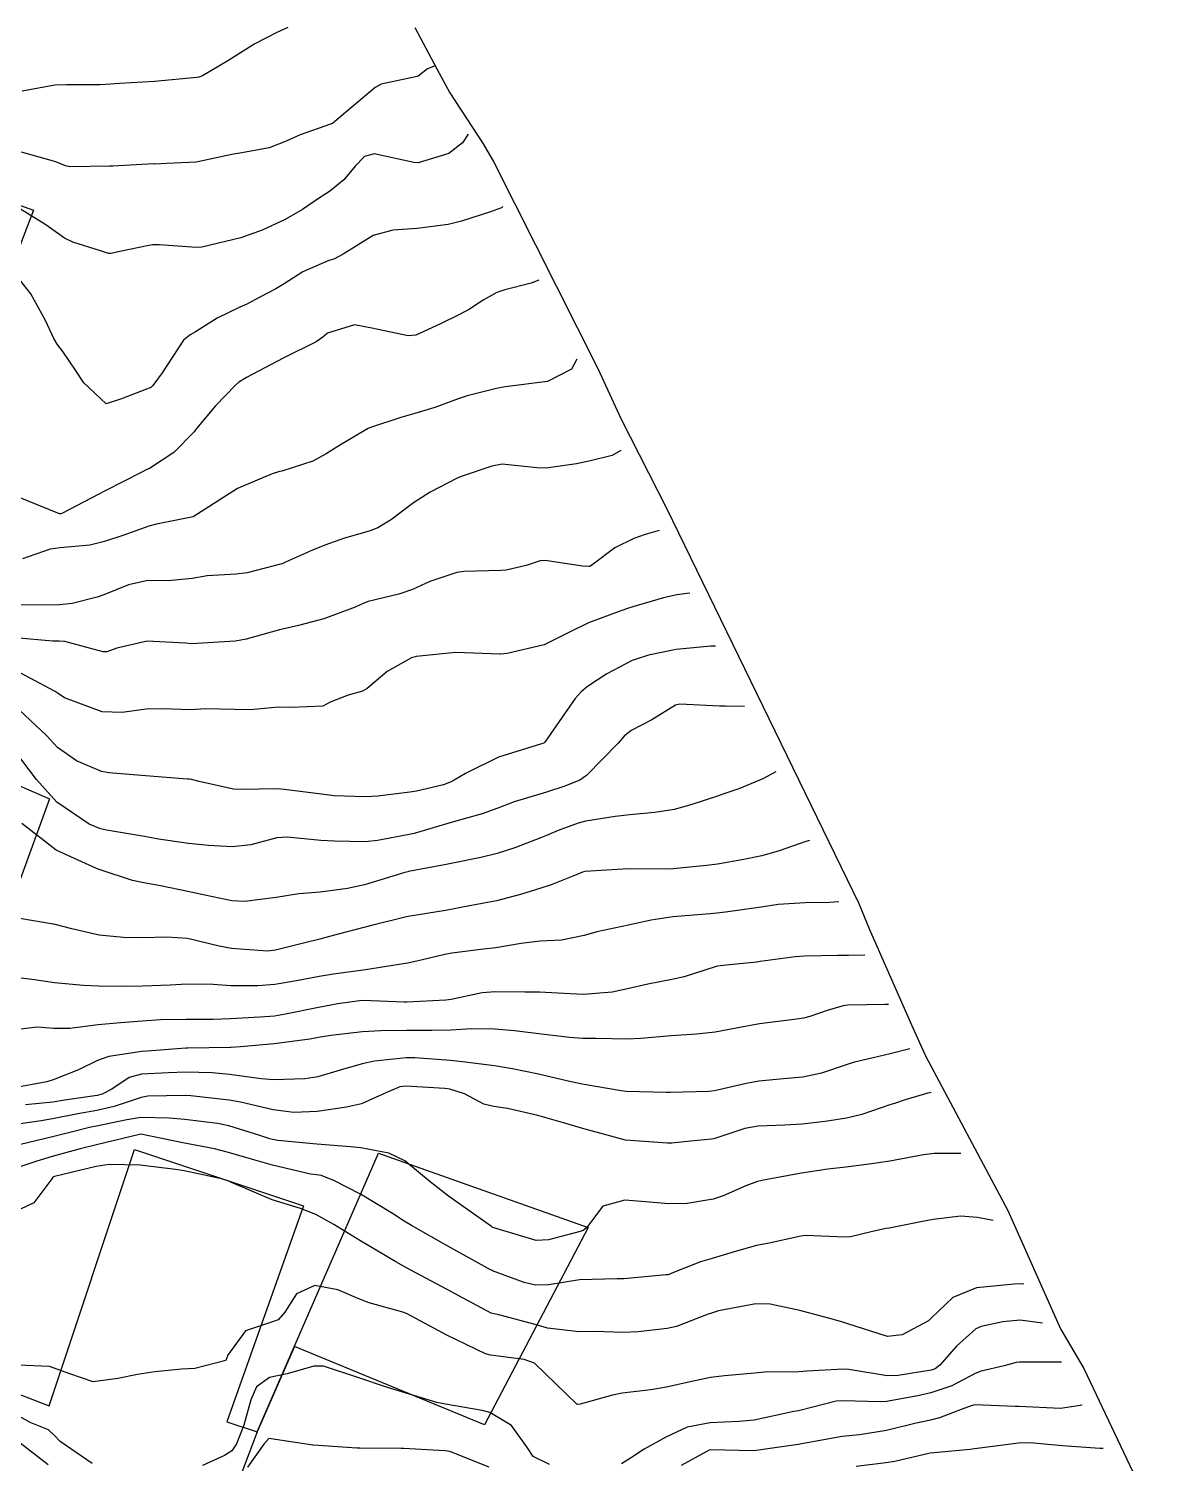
# Model space of a CAD drawing. Header units: metres. Extents: x 318500 to 325275, y 7408834 to 7428799.
# Drawn here: x 320404.2 to 320455, y 7410750.4 to 7410815.5 of the extents above; entities that cross this region are included whole.
import ezdxf

# ---------------------------------------------------------------- set-up
doc = ezdxf.new("R2010")
doc.units = ezdxf.units.M
doc.header["$MEASUREMENT"] = 0
for name, color, linetype in [('Area', 45, 'Continuous'), ('Curvas de Nivel 1m', 11, 'Continuous'), ('Curvas de Nivel 5m', 15, 'Continuous'), ('Edificações', 30, 'Continuous')]:
    doc.layers.add(name, color=color, linetype=linetype)

msp = doc.modelspace()

# ---------------------------------------------------------------- linework, layer by layer
at = {"layer": 'Area'}
msp.add_lwpolyline([(320421.753, 7410815.5), (320422.748, 7410813.623), (320423.336, 7410812.544), (320424.848, 7410810.227), (320425.331, 7410809.392), (320430.054, 7410800.037), (320431.11, 7410797.745), (320433.173, 7410793.709), (320441.897, 7410775.776), (320442.375, 7410774.597), (320444.28, 7410770.277), (320444.919, 7410768.88), (320448.647, 7410761.865), (320451.047, 7410756.502), (320452.092, 7410754.696), (320455.025, 7410748.553)], dxfattribs=at)
at = {"layer": 'Curvas de Nivel 1m', "flags": 128}
for points, elevation in [([(320415.983, 7410815.499), (320415.829, 7410815.425), (320415.498, 7410815.275), (320414.491, 7410814.766), (320413.967, 7410814.436), (320413.269, 7410813.992), (320412.114, 7410813.318), (320411.949, 7410813.253), (320411.864, 7410813.236), (320409.947, 7410813.063), (320408.354, 7410812.958), (320407.946, 7410812.934), (320407.475, 7410812.906), (320405.945, 7410812.908), (320405.425, 7410812.888), (320403.942, 7410812.622)], 767), ([(320422.67, 7410813.76), (320422.327, 7410813.634), (320421.898, 7410813.297), (320421.863, 7410813.28), (320421.438, 7410813.195), (320420.225, 7410812.929), (320419.946, 7410812.783), (320418.118, 7410811.237), (320418.01, 7410811.157), (320417.928, 7410811.117), (320416.548, 7410810.633), (320415.916, 7410810.348), (320415.138, 7410810.051), (320413.908, 7410809.823), (320413.451, 7410809.752), (320411.901, 7410809.407), (320411.826, 7410809.396), (320410.507, 7410809.341), (320409.936, 7410809.313), (320409.9, 7410809.317), (320408.044, 7410809.222), (320407.898, 7410809.218), (320406.104, 7410809.19), (320405.898, 7410809.234), (320405.462, 7410809.407), (320403.906, 7410809.858)], 766), ([(320425.74, 7410807.39), (320425.676, 7410807.33), (320425.19, 7410807.14), (320423.866, 7410806.717), (320423.266, 7410806.571), (320421.862, 7410806.396), (320420.747, 7410806.315), (320419.859, 7410806.066), (320418.505, 7410805.23), (320418.079, 7410805.004), (320417.845, 7410804.934), (320416.672, 7410804.423), (320415.829, 7410803.882), (320415.448, 7410803.652), (320414.722, 7410803.281), (320414.135, 7410802.965), (320413.813, 7410802.817), (320412.786, 7410802.324), (320411.796, 7410801.705), (320411.553, 7410801.564), (320411.25, 7410801.328), (320410.287, 7410799.846), (320409.911, 7410799.339), (320409.851, 7410799.257), (320409.768, 7410799.186), (320408.45, 7410798.669), (320407.756, 7410798.444), (320406.741, 7410799.385), (320406.357, 7410799.973), (320405.784, 7410800.807), (320405.528, 7410801.144), (320405.372, 7410801.406), (320404.99, 7410802.224), (320404.332, 7410803.422), (320403.83, 7410804.065)], 764), ([(320427.37, 7410804.04), (320427.026, 7410803.918), (320425.827, 7410803.612), (320425.471, 7410803.49), (320424.853, 7410803.145), (320424.23, 7410802.737), (320423.81, 7410802.503), (320422.911, 7410802.065), (320421.796, 7410801.561), (320421.455, 7410801.525), (320419.8, 7410801.869), (320419.008, 7410802.016), (320417.796, 7410801.64), (320417.58, 7410801.456), (320417.274, 7410801.245), (320415.783, 7410800.517), (320414.121, 7410799.632), (320413.771, 7410799.418), (320413.616, 7410799.292), (320412.714, 7410798.347), (320411.854, 7410797.318), (320411.802, 7410797.256), (320411.738, 7410797.173), (320410.824, 7410796.229), (320409.713, 7410795.511), (320409.597, 7410795.457), (320409.372, 7410795.345), (320407.701, 7410794.499), (320405.768, 7410793.476), (320405.691, 7410793.452), (320405.632, 7410793.459), (320403.698, 7410794.231)], 763), ([(320429.1, 7410800.47), (320428.852, 7410800.017), (320427.773, 7410799.448), (320425.847, 7410799.205), (320425.771, 7410799.198), (320425.456, 7410799.135), (320424.12, 7410798.799), (320423.763, 7410798.679), (320422.653, 7410798.275), (320421.752, 7410798.003), (320421.113, 7410797.826), (320419.742, 7410797.37), (320419.634, 7410797.319), (320419.456, 7410797.214), (320418.376, 7410796.585), (320417.724, 7410796.167), (320417.124, 7410795.841), (320415.712, 7410795.394), (320415.605, 7410795.369), (320415.277, 7410795.266), (320413.703, 7410794.601), (320411.69, 7410793.32), (320410.031, 7410792.99), (320409.683, 7410792.899), (320408.544, 7410792.49), (320407.672, 7410792.194), (320407.013, 7410792.037), (320405.668, 7410791.908), (320405.215, 7410791.857), (320403.96, 7410791.417)], 762), ([(320431.09, 7410796.33), (320430.698, 7410796.093), (320429.722, 7410795.858), (320429.089, 7410795.716), (320427.716, 7410795.518), (320427.28, 7410795.543), (320425.719, 7410795.708), (320425.241, 7410795.613), (320423.898, 7410795.157), (320423.709, 7410795.084), (320422.439, 7410794.437), (320421.698, 7410793.952), (320420.686, 7410793.195), (320420.076, 7410792.812), (320419.682, 7410792.665), (320418.557, 7410792.346), (320417.672, 7410792.027), (320417.113, 7410791.8), (320415.882, 7410791.258), (320415.728, 7410791.19), (320415.659, 7410791.172), (320414.151, 7410790.784), (320413.651, 7410790.709), (320412.324, 7410790.636), (320411.648, 7410790.524), (320410.558, 7410790.419), (320409.646, 7410790.427), (320408.768, 7410790.228), (320407.636, 7410789.776), (320407.334, 7410789.675), (320406.199, 7410789.391), (320405.629, 7410789.327), (320403.736, 7410789.312)], 761), ([(320434.23, 7410789.85), (320433.641, 7410789.786), (320433.027, 7410789.642), (320431.633, 7410789.242), (320431.488, 7410789.196), (320431.101, 7410789.058), (320429.624, 7410788.504), (320428.671, 7410788.038), (320427.614, 7410787.51), (320425.938, 7410787.125), (320425.644, 7410787.095), (320425.609, 7410787.094), (320423.61, 7410787.16), (320421.807, 7410786.978), (320421.606, 7410786.925), (320420.497, 7410786.296), (320419.585, 7410785.529), (320419.383, 7410785.413), (320418.728, 7410785.223), (320417.904, 7410784.906), (320417.572, 7410784.734), (320416.149, 7410784.676), (320415.571, 7410784.684), (320414.291, 7410784.558), (320413.569, 7410784.579), (320412.274, 7410784.605), (320411.569, 7410784.567), (320410.299, 7410784.603), (320409.569, 7410784.593), (320408.474, 7410784.449), (320407.567, 7410784.478), (320405.861, 7410785.11), (320405.578, 7410785.298), (320405.434, 7410785.401), (320403.594, 7410786.374)], 759), ([(320435.39, 7410787.45), (320435.174, 7410787.445), (320433.613, 7410787.304), (320432.355, 7410787.039), (320431.787, 7410786.868), (320431.606, 7410786.801), (320430.463, 7410786.201), (320429.588, 7410785.624), (320429.289, 7410785.379), (320429.025, 7410785.086), (320428.432, 7410784.227), (320427.649, 7410783.099), (320427.596, 7410783.053), (320427.549, 7410783.031), (320427.45, 7410783.003), (320425.543, 7410782.424), (320424.054, 7410781.671), (320423.532, 7410781.375), (320423.396, 7410781.296), (320423.054, 7410781.165), (320421.825, 7410780.877), (320421.525, 7410780.825), (320420.071, 7410780.652), (320419.521, 7410780.616), (320418.083, 7410780.67), (320417.522, 7410780.735), (320415.828, 7410780.954), (320415.526, 7410780.98), (320413.854, 7410780.956), (320413.525, 7410780.968), (320411.971, 7410781.313), (320411.624, 7410781.412), (320411.531, 7410781.415), (320411.436, 7410781.415), (320409.532, 7410781.576), (320407.871, 7410781.702), (320407.534, 7410781.769), (320406.405, 7410782.254), (320405.545, 7410782.857), (320405.038, 7410783.405), (320403.57, 7410784.77)], 758), ([(320436.71, 7410784.72), (320435.839, 7410784.733), (320435.576, 7410784.733), (320433.768, 7410784.827), (320433.576, 7410784.775), (320432.497, 7410784.105), (320431.559, 7410783.626), (320431.241, 7410783.368), (320430.97, 7410783.059), (320429.535, 7410781.594), (320429.235, 7410781.381), (320428.516, 7410781.09), (320427.771, 7410780.852), (320427.525, 7410780.778), (320426.252, 7410780.386), (320425.515, 7410780.112), (320424.804, 7410779.847), (320423.505, 7410779.48), (320423.25, 7410779.416), (320422.437, 7410779.171), (320421.715, 7410778.959), (320421.496, 7410778.911), (320420.055, 7410778.638), (320419.491, 7410778.579), (320418.114, 7410778.607), (320417.491, 7410778.638), (320415.962, 7410778.786), (320415.493, 7410778.761), (320414.315, 7410778.45), (320413.486, 7410778.349), (320412.386, 7410778.407), (320411.488, 7410778.498), (320410.117, 7410778.708), (320409.492, 7410778.821), (320407.76, 7410779.102), (320407.497, 7410779.166), (320406.977, 7410779.378), (320405.515, 7410780.378), (320404.586, 7410781.409), (320403.544, 7410782.776)], 757), ([(320438.13, 7410781.76), (320437.535, 7410781.435), (320436.452, 7410780.986), (320435.771, 7410780.752), (320435.525, 7410780.672), (320434.273, 7410780.258), (320433.515, 7410780.046), (320432.643, 7410779.903), (320431.511, 7410779.811), (320430.846, 7410779.724), (320429.507, 7410779.514), (320429.16, 7410779.428), (320428.251, 7410779.092), (320427.724, 7410778.87), (320427.495, 7410778.776), (320426.293, 7410778.313), (320425.484, 7410778.055), (320424.748, 7410777.873), (320423.477, 7410777.609), (320423.104, 7410777.535), (320421.471, 7410777.229), (320421.43, 7410777.221), (320421.303, 7410777.183), (320419.464, 7410776.637), (320418.697, 7410776.456), (320417.461, 7410776.3), (320416.494, 7410776.215), (320415.458, 7410776.057), (320414.042, 7410775.867), (320413.456, 7410775.899), (320412.304, 7410776.153), (320411.46, 7410776.331), (320410.216, 7410776.579), (320409.464, 7410776.716), (320408.948, 7410776.831), (320407.469, 7410777.315), (320407.427, 7410777.328), (320407.317, 7410777.372), (320405.482, 7410778.208), (320403.924, 7410779.416)], 756), ([(320440.99, 7410775.86), (320440.566, 7410775.822), (320439.459, 7410775.811), (320438.233, 7410775.734), (320437.457, 7410775.624), (320435.849, 7410775.389), (320435.453, 7410775.339), (320435.141, 7410775.315), (320433.452, 7410775.175), (320432.476, 7410775.035), (320431.642, 7410774.852), (320431.446, 7410774.806), (320430.007, 7410774.506), (320429.439, 7410774.326), (320428.407, 7410774.119), (320427.435, 7410774.082), (320426.574, 7410773.971), (320425.43, 7410773.778), (320424.859, 7410773.708), (320423.426, 7410773.532), (320423.114, 7410773.474), (320421.84, 7410773.176), (320421.498, 7410773.1), (320421.419, 7410773.083), (320419.802, 7410772.816), (320419.413, 7410772.765), (320418.068, 7410772.573), (320417.408, 7410772.467), (320416.381, 7410772.275), (320415.403, 7410772.112), (320414.624, 7410772.049), (320413.401, 7410772.053), (320412.596, 7410772.108), (320411.402, 7410772.125), (320410.65, 7410772.079), (320409.401, 7410772.041), (320408.723, 7410772.027), (320407.4, 7410772.029), (320406.719, 7410772.061), (320405.402, 7410772.186), (320404.492, 7410772.321), (320403.405, 7410772.452)], 754), ([(320442.16, 7410773.44), (320441.428, 7410773.43), (320440.924, 7410773.429), (320439.427, 7410773.399), (320439.009, 7410773.364), (320437.423, 7410773.153), (320437.265, 7410773.13), (320435.881, 7410772.993), (320435.475, 7410772.943), (320435.419, 7410772.931), (320433.969, 7410772.457), (320433.41, 7410772.339), (320432.317, 7410772.126), (320431.403, 7410771.91), (320430.696, 7410771.765), (320429.399, 7410771.653), (320428.804, 7410771.681), (320427.4, 7410771.759), (320426.746, 7410771.763), (320425.4, 7410771.774), (320424.811, 7410771.727), (320423.394, 7410771.433), (320423.152, 7410771.404), (320421.392, 7410771.313), (320421.262, 7410771.312), (320419.393, 7410771.379), (320419.237, 7410771.367), (320418.26, 7410771.227), (320417.388, 7410771.075), (320415.881, 7410770.759), (320415.384, 7410770.681), (320414.74, 7410770.626), (320413.383, 7410770.547), (320412.602, 7410770.521), (320411.382, 7410770.52), (320410.211, 7410770.502), (320409.381, 7410770.447), (320408.397, 7410770.372), (320407.379, 7410770.282), (320406.103, 7410770.115), (320405.377, 7410770.118), (320404.616, 7410770.17), (320403.376, 7410770.03)], 753), ([(320443.24, 7410771.2), (320443.091, 7410771.198), (320441.394, 7410771.166), (320441.175, 7410771.14), (320440.461, 7410770.929), (320439.666, 7410770.658), (320439.386, 7410770.58), (320438.958, 7410770.518), (320437.384, 7410770.322), (320436.571, 7410770.171), (320435.379, 7410769.942), (320434.534, 7410769.853), (320433.378, 7410769.785), (320432, 7410769.664), (320431.376, 7410769.636), (320429.97, 7410769.665), (320429.376, 7410769.668), (320428.76, 7410769.702), (320427.378, 7410769.877), (320426.277, 7410770.015), (320425.38, 7410770.089), (320424.336, 7410770.102), (320423.379, 7410770.045), (320422.529, 7410770.018), (320421.378, 7410770.021), (320420.186, 7410770.006), (320419.378, 7410769.966), (320417.94, 7410769.796), (320417.375, 7410769.7), (320416.984, 7410769.634), (320415.372, 7410769.417), (320413.849, 7410769.283), (320413.406, 7410769.253), (320413.369, 7410769.252), (320411.458, 7410769.23), (320411.369, 7410769.229), (320409.609, 7410769.095), (320409.366, 7410769.078), (320407.875, 7410768.849), (320407.359, 7410768.657), (320406.488, 7410768.248), (320405.346, 7410767.787), (320405.051, 7410767.696), (320403.569, 7410767.418)], 752), ([(320444.21, 7410769.19), (320443.371, 7410768.985), (320442.992, 7410768.896), (320441.693, 7410768.587), (320441.363, 7410768.483), (320440.199, 7410768.09), (320439.355, 7410767.914), (320438.472, 7410767.834), (320437.351, 7410767.724), (320436.718, 7410767.611), (320435.344, 7410767.287), (320435.09, 7410767.256), (320433.343, 7410767.218), (320433.148, 7410767.218), (320431.343, 7410767.266), (320431.106, 7410767.291), (320429.348, 7410767.588), (320428.71, 7410767.726), (320427.354, 7410768.049), (320426.187, 7410768.288), (320425.359, 7410768.417), (320423.916, 7410768.598), (320423.363, 7410768.661), (320421.756, 7410768.785), (320421.364, 7410768.786), (320419.922, 7410768.641), (320419.36, 7410768.513), (320418.359, 7410768.22), (320417.35, 7410767.927), (320416.764, 7410767.83), (320415.348, 7410767.787), (320414.786, 7410767.831), (320413.351, 7410768.031), (320412.554, 7410768.1), (320411.352, 7410768.129), (320410.572, 7410768.108), (320409.35, 7410768.04), (320408.798, 7410767.898), (320408.009, 7410767.36), (320407.57, 7410767.133), (320407.336, 7410767.074), (320405.865, 7410766.859), (320405.331, 7410766.782), (320404.094, 7410766.647)], 751), ([(320446.52, 7410764.44), (320445.718, 7410764.444), (320445.306, 7410764.443), (320444.822, 7410764.384), (320443.302, 7410764.095), (320442.355, 7410763.959), (320441.299, 7410763.828), (320440.49, 7410763.736), (320439.296, 7410763.562), (320437.568, 7410763.241), (320437.292, 7410763.172), (320436.767, 7410762.978), (320435.743, 7410762.533), (320435.281, 7410762.382), (320434.109, 7410762.18), (320433.277, 7410762.16), (320432.04, 7410762.277), (320431.279, 7410762.326), (320430.276, 7410762.064), (320429.536, 7410761.076), (320429.383, 7410760.953), (320429.258, 7410760.914), (320427.82, 7410760.526), (320427.251, 7410760.508), (320425.291, 7410761.098), (320425.26, 7410761.112), (320425.227, 7410761.13), (320423.28, 7410762.514), (320422.452, 7410763.168), (320421.299, 7410764.12), (320420.576, 7410764.464), (320419.305, 7410764.698), (320418.838, 7410764.75), (320417.306, 7410764.876), (320415.529, 7410765.036), (320415.308, 7410765.075), (320415.166, 7410765.119), (320414.724, 7410765.269), (320413.316, 7410765.707), (320412.802, 7410765.813), (320411.32, 7410765.984), (320410.6, 7410766.048), (320409.321, 7410766.074), (320408.691, 7410765.978), (320407.315, 7410765.692), (320407.046, 7410765.642), (320406.046, 7410765.389), (320405.308, 7410765.203), (320403.858, 7410764.861)], 749), ([(320447.98, 7410761.41), (320447.271, 7410761.55), (320446.509, 7410761.61), (320445.269, 7410761.458), (320444.778, 7410761.357), (320443.263, 7410761.066), (320443.11, 7410761.045), (320442.446, 7410760.902), (320441.511, 7410760.662), (320441.256, 7410760.651), (320439.467, 7410760.727), (320439.256, 7410760.702), (320437.824, 7410760.389), (320437.25, 7410760.278), (320436.236, 7410759.994), (320435.24, 7410759.694), (320434.707, 7410759.536), (320433.412, 7410759.018), (320433.282, 7410758.967), (320433.229, 7410758.952), (320433.147, 7410758.939), (320431.227, 7410758.761), (320430.933, 7410758.76), (320429.226, 7410758.726), (320427.824, 7410758.494), (320427.224, 7410758.476), (320426.708, 7410758.591), (320425.281, 7410759.129), (320425.23, 7410759.151), (320425.189, 7410759.173), (320423.246, 7410760.241), (320421.597, 7410761.177), (320421.263, 7410761.383), (320420.735, 7410761.721), (320419.281, 7410762.607), (320418.082, 7410763.228), (320417.498, 7410763.443), (320417.292, 7410763.479), (320417.019, 7410763.517), (320415.297, 7410763.923), (320414.238, 7410764.215), (320413.302, 7410764.499), (320412.659, 7410764.655), (320411.306, 7410764.918), (320409.324, 7410765.326), (320407.305, 7410764.841), (320406.574, 7410764.653), (320405.299, 7410764.308), (320404.599, 7410764.105), (320403.292, 7410763.668)], 748), ([(320449.37, 7410758.53), (320449.227, 7410758.538), (320448.936, 7410758.523), (320447.225, 7410758.349), (320446.152, 7410757.919), (320445.211, 7410757.004), (320445.055, 7410756.862), (320443.853, 7410756.228), (320443.199, 7410756.151), (320441.398, 7410756.727), (320441.208, 7410756.791), (320440.739, 7410756.925), (320439.214, 7410757.334), (320437.877, 7410757.621), (320437.217, 7410757.628), (320435.526, 7410757.308), (320435.212, 7410757.215), (320435.052, 7410757.162), (320434.668, 7410757.005), (320433.62, 7410756.6), (320433.202, 7410756.506), (320431.875, 7410756.365), (320431.199, 7410756.338), (320429.898, 7410756.371), (320429.199, 7410756.364), (320427.768, 7410756.527), (320427.204, 7410756.691), (320425.569, 7410757.125), (320425.271, 7410757.189), (320425.211, 7410757.214), (320423.951, 7410757.883), (320423.221, 7410758.275), (320421.534, 7410759.177), (320421.232, 7410759.342), (320420.883, 7410759.538), (320419.249, 7410760.497), (320418.078, 7410761.228), (320417.267, 7410761.686), (320416.565, 7410761.953), (320415.276, 7410762.351), (320413.438, 7410763.138), (320413.289, 7410763.206), (320412.983, 7410763.295), (320411.581, 7410763.603), (320411.293, 7410763.659), (320410.889, 7410763.729), (320409.296, 7410763.912), (320407.885, 7410763.95), (320407.295, 7410763.862), (320405.403, 7410763.398), (320405.322, 7410763.367), (320405.289, 7410763.301), (320404.468, 7410762.212), (320403.263, 7410761.639)], 747), ([(320450.23, 7410756.75), (320449.211, 7410756.889), (320448.425, 7410756.822), (320447.436, 7410756.607), (320447.205, 7410756.494), (320446.33, 7410755.712), (320445.574, 7410754.856), (320445.35, 7410754.685), (320445.177, 7410754.629), (320443.673, 7410754.382), (320443.172, 7410754.368), (320441.445, 7410754.647), (320441.176, 7410754.669), (320439.54, 7410754.571), (320439.174, 7410754.554), (320437.611, 7410754.526), (320437.173, 7410754.493), (320435.798, 7410754.363), (320435.169, 7410754.285), (320434.112, 7410754.064), (320433.162, 7410753.851), (320432.463, 7410753.728), (320431.158, 7410753.576), (320430.72, 7410753.493), (320429.249, 7410753.079), (320429.15, 7410753.065), (320429.105, 7410753.08), (320427.178, 7410754.938), (320426.704, 7410755.107), (320425.182, 7410755.296), (320424.956, 7410755.361), (320423.196, 7410756.21), (320421.403, 7410757.178), (320421.211, 7410757.255), (320419.685, 7410757.674), (320419.216, 7410757.858), (320418.258, 7410758.262), (320417.222, 7410758.462), (320416.386, 7410758.081), (320415.85, 7410757.254), (320415.552, 7410756.909), (320415.203, 7410756.78), (320414.069, 7410756.404), (320413.255, 7410755.289), (320413.237, 7410755.231), (320413.177, 7410755.061), (320411.777, 7410754.705), (320411.17, 7410754.664), (320409.951, 7410754.549), (320409.166, 7410754.42), (320408.271, 7410754.246), (320407.161, 7410754.1), (320406.098, 7410754.454), (320405.171, 7410754.786), (320403.736, 7410754.85)], 746), ([(320452.03, 7410753.03), (320451.152, 7410752.895), (320451.042, 7410752.891), (320449.152, 7410752.969), (320448.988, 7410752.976), (320447.153, 7410753.045), (320446.982, 7410753.013), (320446.539, 7410752.846), (320445.545, 7410752.458), (320445.145, 7410752.357), (320444.493, 7410752.22), (320443.14, 7410751.882), (320441.917, 7410751.687), (320441.137, 7410751.612), (320440.546, 7410751.516), (320439.133, 7410751.247), (320437.13, 7410750.97), (320435.142, 7410751.011), (320435.101, 7410751), (320433.834, 7410750.298)], 744), ([(320425.116, 7410750.226), (320423.345, 7410750.939), (320423.127, 7410750.963), (320421.239, 7410751.068), (320421.128, 7410751.069), (320419.256, 7410751.08), (320419.128, 7410751.083), (320417.148, 7410751.221), (320417.13, 7410751.223), (320417.031, 7410751.241), (320415.133, 7410751.523), (320414.905, 7410751.263), (320414.158, 7410750.231)], 744), ([(320405.114, 7410750.336), (320403.704, 7410751.414)], 744), ([(320452.98, 7410751.07), (320452.83, 7410751.066), (320451.134, 7410751.198), (320449.654, 7410751.321), (320449.135, 7410751.31), (320447.382, 7410751.085), (320447.132, 7410751.049), (320446.948, 7410751.026), (320445.13, 7410750.86), (320443.521, 7410750.487), (320443.123, 7410750.423), (320441.772, 7410750.258)], 743)]:
    msp.add_lwpolyline(points, dxfattribs=dict(at, elevation=elevation))
at = {"layer": 'Curvas de Nivel 5m', "flags": 128}
for points, elevation in [([(320424.17, 7410810.67), (320423.917, 7410810.28), (320423.291, 7410809.787), (320421.903, 7410809.369), (320421.706, 7410809.389), (320419.908, 7410809.769), (320419.471, 7410809.652), (320419.038, 7410809.223), (320418.524, 7410808.597), (320417.882, 7410808.064), (320417.38, 7410807.745), (320416.655, 7410807.258), (320415.865, 7410806.802), (320414.82, 7410806.321), (320413.857, 7410805.96), (320412.085, 7410805.55), (320411.852, 7410805.536), (320410.157, 7410805.65), (320409.853, 7410805.642), (320409.602, 7410805.603), (320408.449, 7410805.364), (320407.963, 7410805.254), (320407.848, 7410805.259), (320407.485, 7410805.375), (320406.23, 7410805.771), (320405.856, 7410805.956), (320405.009, 7410806.56), (320403.868, 7410807.262)], 765), ([(320432.84, 7410792.7), (320432.202, 7410792.522), (320431.679, 7410792.33), (320430.819, 7410791.917), (320429.719, 7410791.079), (320429.68, 7410791.06), (320429.66, 7410791.058), (320429.36, 7410791.083), (320427.664, 7410791.34), (320427.443, 7410791.323), (320426.809, 7410791.113), (320425.891, 7410790.892), (320425.656, 7410790.876), (320423.967, 7410790.844), (320423.655, 7410790.796), (320422.435, 7410790.385), (320421.643, 7410790.027), (320421.024, 7410789.804), (320419.634, 7410789.472), (320419.443, 7410789.403), (320419.048, 7410789.219), (320417.625, 7410788.692), (320416.478, 7410788.395), (320415.619, 7410788.192), (320414.095, 7410787.763), (320413.614, 7410787.671), (320411.863, 7410787.566), (320411.612, 7410787.565), (320411.347, 7410787.588), (320409.613, 7410787.671), (320408.225, 7410787.361), (320407.777, 7410787.198), (320407.607, 7410787.193), (320406.938, 7410787.38), (320405.877, 7410787.66), (320405.613, 7410787.672), (320405.335, 7410787.68), (320403.614, 7410787.833)], 760), ([(320439.65, 7410778.64), (320439.495, 7410778.595), (320438.274, 7410778.172), (320437.485, 7410777.943), (320436.683, 7410777.781), (320435.479, 7410777.573), (320434.981, 7410777.502), (320433.475, 7410777.351), (320433.157, 7410777.343), (320431.475, 7410777.354), (320431.187, 7410777.341), (320429.472, 7410777.229), (320429.354, 7410777.199), (320429.075, 7410777.084), (320427.933, 7410776.627), (320427.464, 7410776.476), (320426.541, 7410776.194), (320425.458, 7410775.902), (320423.915, 7410775.614), (320423.454, 7410775.528), (320423.146, 7410775.47), (320421.45, 7410775.197), (320421.372, 7410775.181), (320419.847, 7410774.801), (320419.442, 7410774.699), (320418.273, 7410774.392), (320417.434, 7410774.172), (320416.698, 7410773.98), (320415.426, 7410773.661), (320415.064, 7410773.627), (320413.427, 7410773.738), (320412.88, 7410773.847), (320411.433, 7410774.195), (320410.504, 7410774.259), (320409.433, 7410774.233), (320408.538, 7410774.249), (320407.435, 7410774.343), (320406.187, 7410774.64), (320405.441, 7410774.829), (320403.748, 7410775.114)], 755), ([(320445.17, 7410767.22), (320445.029, 7410767.18), (320443.996, 7410766.88), (320443.505, 7410766.72), (320443.337, 7410766.664), (320442.027, 7410766.212), (320441.327, 7410766.05), (320440.36, 7410765.894), (320439.323, 7410765.783), (320438.536, 7410765.738), (320437.321, 7410765.681), (320436.722, 7410765.576), (320435.312, 7410765.12), (320435.21, 7410765.103), (320434.254, 7410765.011), (320433.407, 7410764.921), (320433.309, 7410764.916), (320433.209, 7410764.922), (320431.31, 7410765.05), (320429.318, 7410765.599), (320428.605, 7410765.803), (320427.326, 7410766.165), (320425.962, 7410766.489), (320425.332, 7410766.572), (320424.883, 7410766.686), (320424.01, 7410767.15), (320423.343, 7410767.367), (320423.106, 7410767.4), (320421.345, 7410767.5), (320421.066, 7410767.463), (320420.439, 7410767.194), (320419.332, 7410766.707), (320418.654, 7410766.544), (320417.327, 7410766.348), (320416.268, 7410766.308), (320415.327, 7410766.424), (320413.846, 7410766.769), (320413.334, 7410766.872), (320411.585, 7410767.068), (320411.336, 7410767.076), (320409.632, 7410767.04), (320409.335, 7410766.987), (320408.112, 7410766.574), (320407.325, 7410766.39), (320406.466, 7410766.239), (320405.319, 7410766.012), (320404.798, 7410765.925), (320403.314, 7410765.712)], 750), ([(320427.866, 7410750.346), (320427.124, 7410750.702), (320426.86, 7410751.104), (320426.143, 7410752.118), (320425.146, 7410752.707), (320424.801, 7410752.79), (320423.149, 7410753.077), (320422.75, 7410753.164), (320421.157, 7410753.635), (320420.509, 7410753.841), (320419.166, 7410754.284), (320417.608, 7410754.799), (320417.173, 7410754.797), (320415.964, 7410754.456), (320415.165, 7410754.286), (320414.563, 7410753.865), (320414.314, 7410753.273), (320413.991, 7410752.129), (320413.664, 7410751.282), (320413.449, 7410750.961), (320413.122, 7410750.761), (320412.122, 7410750.298)], 745), ([(320451.09, 7410754.98), (320450.975, 7410754.991), (320449.183, 7410754.991), (320449.024, 7410754.971), (320448.486, 7410754.82), (320447.44, 7410754.572), (320447.174, 7410754.469), (320446.105, 7410753.911), (320445.161, 7410753.591), (320444.564, 7410753.464), (320443.155, 7410753.2), (320442.866, 7410753.183), (320441.155, 7410753.238), (320440.866, 7410753.212), (320439.748, 7410752.934), (320439.277, 7410752.81), (320439.148, 7410752.786), (320438.949, 7410752.744), (320437.144, 7410752.363), (320436.455, 7410752.292), (320435.142, 7410752.238), (320434.11, 7410752.04), (320433.136, 7410751.582), (320432.147, 7410751.035), (320431.531, 7410750.636), (320431.12, 7410750.37)], 745), ([(320407.115, 7410750.387), (320405.664, 7410751.392), (320405.399, 7410751.663), (320405.135, 7410751.918), (320404.301, 7410752.245), (320403.145, 7410752.906)], 745)]:
    msp.add_lwpolyline(points, dxfattribs=dict(at, elevation=elevation))
at = {"layer": 'Edificações'}
for points in [[(320397.48, 7410809.693), (320404.449, 7410807.217), (320401.222, 7410798.809)], [(320396.722, 7410784.207), (320405.178, 7410780.531), (320400.162, 7410766.774)], [(320399.85, 7410755.042), (320405.157, 7410753.003), (320409.035, 7410764.623), (320416.698, 7410762.068), (320413.229, 7410752.283), (320414.606, 7410751.824), (320420.098, 7410764.465), (320429.615, 7410761.092), (320424.907, 7410752.143), (320416.291, 7410755.702), (320414.606, 7410751.824), (320413.753, 7410749.588)]]:
    msp.add_lwpolyline(points, dxfattribs=at)

doc.saveas('drawing.dxf')
